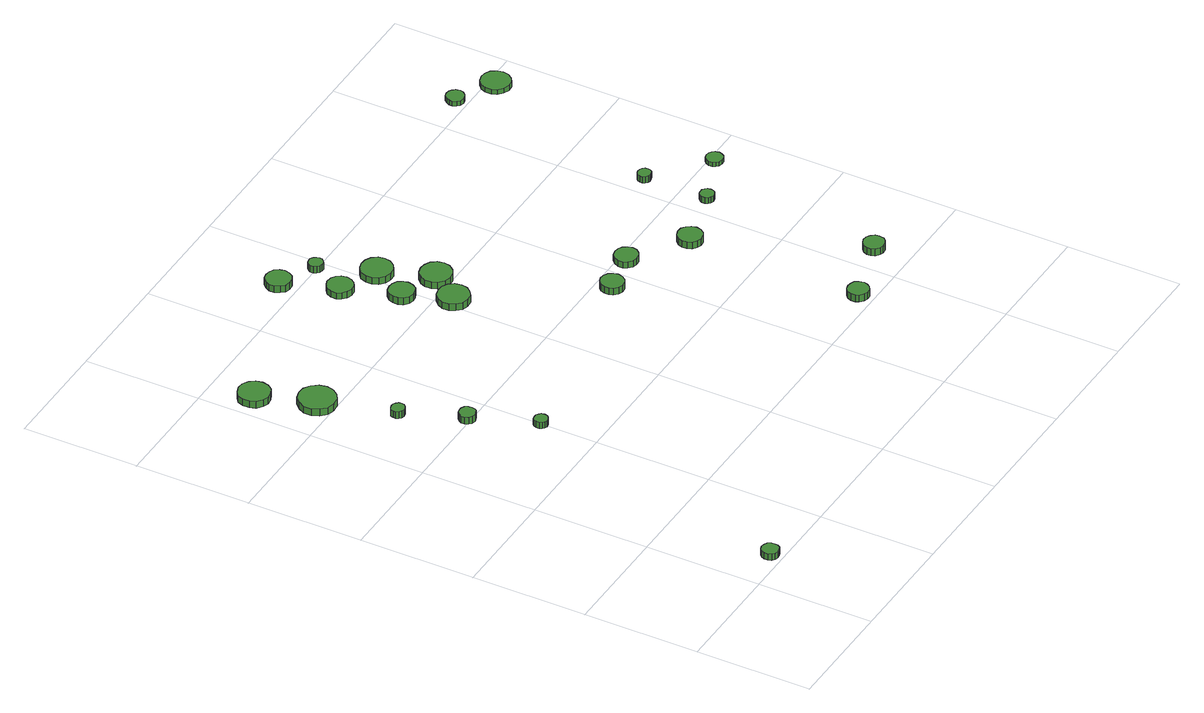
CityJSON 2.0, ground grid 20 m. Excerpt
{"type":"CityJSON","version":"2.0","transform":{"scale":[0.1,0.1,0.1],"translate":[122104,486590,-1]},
"CityObjects":{
"tree1":{"type":"SolitaryVegetationObject","attributes":{"function":"something"},"geometry":[{"type":"MultiSurface","lod":"1","boundaries":[[[0,1,2,3,4,5,6,7,8,9,10,11,12,13,14]],[[15,16,17,18,19,20,21,22,23,24,25,26,27,28,29]],[[0,29,28,1]],[[1,28,27,2]],[[2,27,26,3]],[[3,26,25,4]],[[4,25,24,5]],[[5,24,23,6]],[[6,23,22,7]],[[7,22,21,8]],[[8,21,20,9]],[[9,20,19,10]],[[10,19,18,11]],[[11,18,17,12]],[[12,17,16,13]],[[13,16,15,14]],[[14,15,29,0]]]}]},
"tree2":{"type":"SolitaryVegetationObject","attributes":{"function":"something"},"geometry":[{"type":"MultiSurface","lod":"1","boundaries":[[[30,31,32,33,34,35,36,37,38,39,40,41,42,43,44]],[[45,46,47,48,49,50,51,52,53,54,55,56,57,58,59]],[[30,59,58,31]],[[31,58,57,32]],[[32,57,56,33]],[[33,56,55,34]],[[34,55,54,35]],[[35,54,53,36]],[[36,53,52,37]],[[37,52,51,38]],[[38,51,50,39]],[[39,50,49,40]],[[40,49,48,41]],[[41,48,47,42]],[[42,47,46,43]],[[43,46,45,44]],[[44,45,59,30]]]}]},
"tree3":{"type":"SolitaryVegetationObject","attributes":{"function":"something"},"geometry":[{"type":"MultiSurface","lod":"1","boundaries":[[[60,61,62,63,64,65,66,67,68,69,70,71,72,73,74]],[[75,76,77,78,79,80,81,82,83,84,85,86,87,88,89]],[[60,89,88,61]],[[61,88,87,62]],[[62,87,86,63]],[[63,86,85,64]],[[64,85,84,65]],[[65,84,83,66]],[[66,83,82,67]],[[67,82,81,68]],[[68,81,80,69]],[[69,80,79,70]],[[70,79,78,71]],[[71,78,77,72]],[[72,77,76,73]],[[73,76,75,74]],[[74,75,89,60]]]}]},
"tree4":{"type":"SolitaryVegetationObject","attributes":{"function":"something"},"geometry":[{"type":"MultiSurface","lod":"1","boundaries":[[[90,91,92,93,94,95,96,97,98,99,100,101,102,103,104]],[[105,106,107,108,109,110,111,112,113,114,115,116,117,118,119]],[[90,119,118,91]],[[91,118,117,92]],[[92,117,116,93]],[[93,116,115,94]],[[94,115,114,95]],[[95,114,113,96]],[[96,113,112,97]],[[97,112,111,98]],[[98,111,110,99]],[[99,110,109,100]],[[100,109,108,101]],[[101,108,107,102]],[[102,107,106,103]],[[103,106,105,104]],[[104,105,119,90]]]}]},
"tree5":{"type":"SolitaryVegetationObject","attributes":{"function":"something"},"geometry":[{"type":"MultiSurface","lod":"1","boundaries":[[[120,121,122,123,124,125,126,127,128,129,130,131,132,133,134]],[[135,136,137,138,139,140,141,142,143,144,145,146,147,148,149]],[[120,149,148,121]],[[121,148,147,122]],[[122,147,146,123]],[[123,146,145,124]],[[124,145,144,125]],[[125,144,143,126]],[[126,143,142,127]],[[127,142,141,128]],[[128,141,140,129]],[[129,140,139,130]],[[130,139,138,131]],[[131,138,137,132]],[[132,137,136,133]],[[133,136,135,134]],[[134,135,149,120]]]}]},
"tree6":{"type":"SolitaryVegetationObject","attributes":{"function":"something"},"geometry":[{"type":"MultiSurface","lod":"1","boundaries":[[[150,151,152,153,154,155,156,157,158,159,160,161,162,163,164]],[[165,166,167,168,169,170,171,172,173,174,175,176,177,178,179]],[[150,179,178,151]],[[151,178,177,152]],[[152,177,176,153]],[[153,176,175,154]],[[154,175,174,155]],[[155,174,173,156]],[[156,173,172,157]],[[157,172,171,158]],[[158,171,170,159]],[[159,170,169,160]],[[160,169,168,161]],[[161,168,167,162]],[[162,167,166,163]],[[163,166,165,164]],[[164,165,179,150]]]}]},
"tree7":{"type":"SolitaryVegetationObject","attributes":{"function":"something"},"geometry":[{"type":"MultiSurface","lod":"1","boundaries":[[[180,181,182,183,184,185,186,187,188,189,190,191,192,193,194]],[[195,196,197,198,199,200,201,202,203,204,205,206,207,208,209]],[[180,209,208,181]],[[181,208,207,182]],[[182,207,206,183]],[[183,206,205,184]],[[184,205,204,185]],[[185,204,203,186]],[[186,203,202,187]],[[187,202,201,188]],[[188,201,200,189]],[[189,200,199,190]],[[190,199,198,191]],[[191,198,197,192]],[[192,197,196,193]],[[193,196,195,194]],[[194,195,209,180]]]}]},
"tree8":{"type":"SolitaryVegetationObject","attributes":{"function":"something"},"geometry":[{"type":"MultiSurface","lod":"1","boundaries":[[[210,211,212,213,214,215,216,217,218,219,220,221,222,223,224]],[[225,226,227,228,229,230,231,232,233,234,235,236,237,238,239]],[[210,239,238,211]],[[211,238,237,212]],[[212,237,236,213]],[[213,236,235,214]],[[214,235,234,215]],[[215,234,233,216]],[[216,233,232,217]],[[217,232,231,218]],[[218,231,230,219]],[[219,230,229,220]],[[220,229,228,221]],[[221,228,227,222]],[[222,227,226,223]],[[223,226,225,224]],[[224,225,239,210]]]}]},
"tree9":{"type":"SolitaryVegetationObject","attributes":{"function":"something"},"geometry":[{"type":"MultiSurface","lod":"1","boundaries":[[[240,241,242,243,244,245,246,247,248,249,250,251,252,253,254]],[[255,256,257,258,259,260,261,262,263,264,265,266,267,268,269]],[[240,269,268,241]],[[241,268,267,242]],[[242,267,266,243]],[[243,266,265,244]],[[244,265,264,245]],[[245,264,263,246]],[[246,263,262,247]],[[247,262,261,248]],[[248,261,260,249]],[[249,260,259,250]],[[250,259,258,251]],[[251,258,257,252]],[[252,257,256,253]],[[253,256,255,254]],[[254,255,269,240]]]}]},
"tree10":{"type":"SolitaryVegetationObject","attributes":{"function":"something"},"geometry":[{"type":"MultiSurface","lod":"1","boundaries":[[[270,271,272,273,274,275,276,277,278,279,280,281,282,283,284]],[[285,286,287,288,289,290,291,292,293,294,295,296,297,298,299]],[[270,299,298,271]],[[271,298,297,272]],[[272,297,296,273]],[[273,296,295,274]],[[274,295,294,275]],[[275,294,293,276]],[[276,293,292,277]],[[277,292,291,278]],[[278,291,290,279]],[[279,290,289,280]],[[280,289,288,281]],[[281,288,287,282]],[[282,287,286,283]],[[283,286,285,284]],[[284,285,299,270]]]}]},
"tree11":{"type":"SolitaryVegetationObject","attributes":{"function":"something"},"geometry":[{"type":"MultiSurface","lod":"1","boundaries":[[[300,301,302,303,304,305,306,307,308,309,310,311,312,313,314]],[[315,316,317,318,319,320,321,322,323,324,325,326,327,328,329]],[[300,329,328,301]],[[301,328,327,302]],[[302,327,326,303]],[[303,326,325,304]],[[304,325,324,305]],[[305,324,323,306]],[[306,323,322,307]],[[307,322,321,308]],[[308,321,320,309]],[[309,320,319,310]],[[310,319,318,311]],[[311,318,317,312]],[[312,317,316,313]],[[313,316,315,314]],[[314,315,329,300]]]}]},
"tree12":{"type":"SolitaryVegetationObject","attributes":{"function":"something"},"geometry":[{"type":"MultiSurface","lod":"1","boundaries":[[[330,331,332,333,334,335,336,337,338,339,340,341,342,343,344]],[[345,346,347,348,349,350,351,352,353,354,355,356,357,358,359]],[[330,359,358,331]],[[331,358,357,332]],[[332,357,356,333]],[[333,356,355,334]],[[334,355,354,335]],[[335,354,353,336]],[[336,353,352,337]],[[337,352,351,338]],[[338,351,350,339]],[[339,350,349,340]],[[340,349,348,341]],[[341,348,347,342]],[[342,347,346,343]],[[343,346,345,344]],[[344,345,359,330]]]}]},
"tree13":{"type":"SolitaryVegetationObject","attributes":{"function":"something"},"geometry":[{"type":"MultiSurface","lod":"1","boundaries":[[[360,361,362,363,364,365,366,367,368,369,370,371,372,373,374]],[[375,376,377,378,379,380,381,382,383,384,385,386,387,388,389]],[[360,389,388,361]],[[361,388,387,362]],[[362,387,386,363]],[[363,386,385,364]],[[364,385,384,365]],[[365,384,383,366]],[[366,383,382,367]],[[367,382,381,368]],[[368,381,380,369]],[[369,380,379,370]],[[370,379,378,371]],[[371,378,377,372]],[[372,377,376,373]],[[373,376,375,374]],[[374,375,389,360]]]}]},
"tree14":{"type":"SolitaryVegetationObject","attributes":{"function":"something"},"geometry":[{"type":"MultiSurface","lod":"1","boundaries":[[[390,391,392,393,394,395,396,397,398,399,400,401,402,403,404]],[[405,406,407,408,409,410,411,412,413,414,415,416,417,418,419]],[[390,419,418,391]],[[391,418,417,392]],[[392,417,416,393]],[[393,416,415,394]],[[394,415,414,395]],[[395,414,413,396]],[[396,413,412,397]],[[397,412,411,398]],[[398,411,410,399]],[[399,410,409,400]],[[400,409,408,401]],[[401,408,407,402]],[[402,407,406,403]],[[403,406,405,404]],[[404,405,419,390]]]}]},
"tree15":{"type":"SolitaryVegetationObject","attributes":{"function":"something"},"geometry":[{"type":"MultiSurface","lod":"1","boundaries":[[[420,421,422,423,424,425,426,427,428,429,430,431,432,433,434]],[[435,436,437,438,439,440,441,442,443,444,445,446,447,448,449]],[[420,449,448,421]],[[421,448,447,422]],[[422,447,446,423]],[[423,446,445,424]],[[424,445,444,425]],[[425,444,443,426]],[[426,443,442,427]],[[427,442,441,428]],[[428,441,440,429]],[[429,440,439,430]],[[430,439,438,431]],[[431,438,437,432]],[[432,437,436,433]],[[433,436,435,434]],[[434,435,449,420]]]}]},
"tree16":{"type":"SolitaryVegetationObject","attributes":{"function":"something"},"geometry":[{"type":"MultiSurface","lod":"1","boundaries":[[[450,451,452,453,454,455,456,457,458,459,460,461,462,463,464]],[[465,466,467,468,469,470,471,472,473,474,475,476,477,478,479]],[[450,479,478,451]],[[451,478,477,452]],[[452,477,476,453]],[[453,476,475,454]],[[454,475,474,455]],[[455,474,473,456]],[[456,473,472,457]],[[457,472,471,458]],[[458,471,470,459]],[[459,470,469,460]],[[460,469,468,461]],[[461,468,467,462]],[[462,467,466,463]],[[463,466,465,464]],[[464,465,479,450]]]}]},
"tree17":{"type":"SolitaryVegetationObject","attributes":{"function":"something"},"geometry":[{"type":"MultiSurface","lod":"1","boundaries":[[[480,481,482,483,484,485,486,487,488,489,490,491,492,493,494]],[[495,496,497,498,499,500,501,502,503,504,505,506,507,508,509]],[[480,509,508,481]],[[481,508,507,482]],[[482,507,506,483]],[[483,506,505,484]],[[484,505,504,485]],[[485,504,503,486]],[[486,503,502,487]],[[487,502,501,488]],[[488,501,500,489]],[[489,500,499,490]],[[490,499,498,491]],[[491,498,497,492]],[[492,497,496,493]],[[493,496,495,494]],[[494,495,509,480]]]}]},
"tree18":{"type":"SolitaryVegetationObject","attributes":{"function":"something"},"geometry":[{"type":"MultiSurface","lod":"1","boundaries":[[[510,511,512,513,514,515,516,517,518,519,520,521,522,523,524]],[[525,526,527,528,529,530,531,532,533,534,535,536,537,538,539]],[[510,539,538,511]],[[511,538,537,512]],[[512,537,536,513]],[[513,536,535,514]],[[514,535,534,515]],[[515,534,533,516]],[[516,533,532,517]],[[517,532,531,518]],[[518,531,530,519]],[[519,530,529,520]],[[520,529,528,521]],[[521,528,527,522]],[[522,527,526,523]],[[523,526,525,524]],[[524,525,539,510]]]}]},
"tree19":{"type":"SolitaryVegetationObject","attributes":{"function":"something"},"geometry":[{"type":"MultiSurface","lod":"1","boundaries":[[[540,541,542,543,544,545,546,547,548,549,550,551,552,553,554]],[[555,556,557,558,559,560,561,562,563,564,565,566,567,568,569]],[[540,569,568,541]],[[541,568,567,542]],[[542,567,566,543]],[[543,566,565,544]],[[544,565,564,545]],[[545,564,563,546]],[[546,563,562,547]],[[547,562,561,548]],[[548,561,560,549]],[[549,560,559,550]],[[550,559,558,551]],[[551,558,557,552]],[[552,557,556,553]],[[553,556,555,554]],[[554,555,569,540]]]}]},
"tree20":{"type":"SolitaryVegetationObject","attributes":{"function":"something"},"geometry":[{"type":"MultiSurface","lod":"1","boundaries":[[[570,571,572,573,574,575,576,577,578,579,580,581,582,583,584]],[[585,586,587,588,589,590,591,592,593,594,595,596,597,598,599]],[[570,599,598,571]],[[571,598,597,572]],[[572,597,596,573]],[[573,596,595,574]],[[574,595,594,575]],[[575,594,593,576]],[[576,593,592,577]],[[577,592,591,578]],[[578,591,590,579]],[[579,590,589,580]],[[580,589,588,581]],[[581,588,587,582]],[[582,587,586,583]],[[583,586,585,584]],[[584,585,599,570]]]}]},
"tree21":{"type":"SolitaryVegetationObject","attributes":{"function":"something"},"geometry":[{"type":"MultiSurface","lod":"1","boundaries":[[[600,601,602,603,604,605,606,607,608,609,610,611,612,613,614]],[[615,616,617,618,619,620,621,622,623,624,625,626,627,628,629]],[[600,629,628,601]],[[601,628,627,602]],[[602,627,626,603]],[[603,626,625,604]],[[604,625,624,605]],[[605,624,623,606]],[[606,623,622,607]],[[607,622,621,608]],[[608,621,620,609]],[[609,620,619,610]],[[610,619,618,611]],[[611,618,617,612]],[[612,617,616,613]],[[613,616,615,614]],[[614,615,629,600]]]}]},
"tree22":{"type":"SolitaryVegetationObject","attributes":{"function":"something"},"geometry":[{"type":"MultiSurface","lod":"1","boundaries":[[[630,631,632,633,634,635,636,637,638,639,640,641,642,643,644]],[[645,646,647,648,649,650,651,652,653,654,655,656,657,658,659]],[[630,659,658,631]],[[631,658,657,632]],[[632,657,656,633]],[[633,656,655,634]],[[634,655,654,635]],[[635,654,653,636]],[[636,653,652,637]],[[637,652,651,638]],[[638,651,650,639]],[[639,650,649,640]],[[640,649,648,641]],[[641,648,647,642]],[[642,647,646,643]],[[643,646,645,644]],[[644,645,659,630]]]}]},
"tree23":{"type":"SolitaryVegetationObject","attributes":{"function":"something"},"geometry":[{"type":"MultiSurface","lod":"1","boundaries":[[[660,661,662,663,664,665,666,667,668,669,670,671,672,673,674]],[[675,676,677,678,679,680,681,682,683,684,685,686,687,688,689]],[[660,689,688,661]],[[661,688,687,662]],[[662,687,686,663]],[[663,686,685,664]],[[664,685,684,665]],[[665,684,683,666]],[[666,683,682,667]],[[667,682,681,668]],[[668,681,680,669]],[[669,680,679,670]],[[670,679,678,671]],[[671,678,677,672]],[[672,677,676,673]],[[673,676,675,674]],[[674,675,689,660]]]}]}
},
"vertices":[
[91,22,18],[90,28,18],[87,33,18],[81,36,18],[75,37,18],[70,35,18],[65,31,18],[63,25,18],[63,19,18],[65,13,18],[70,9,18],[75,8,18],[81,8,18],[87,11,18],[90,16,18],[90,16,6],[87,11,6],[81,8,6],[75,8,6],[70,9,6],[65,13,6],[63,19,6],[63,25,6],[65,31,6],[70,35,6],[75,37,6],[81,36,6],[87,33,6],[90,28,6],[91,22,6],
[62,919,27],[60,930,27],[53,939,27],[43,945,27],[32,946,27],[22,942,27],[13,935,27],[9,925,27],[9,914,27],[13,903,27],[22,896,27],[32,892,27],[43,894,27],[53,899,27],[60,908,27],[60,908,14],[53,899,14],[43,894,14],[32,892,14],[22,896,14],[13,903,14],[9,914,14],[9,925,14],[13,935,14],[22,942,14],[32,946,14],[43,945,14],[53,939,14],[60,930,14],[62,919,14],
[101,825,27],[98,838,27],[90,849,27],[79,856,27],[66,857,27],[53,853,27],[44,844,27],[38,832,27],[38,819,27],[44,807,27],[53,798,27],[66,794,27],[79,795,27],[90,802,27],[98,813,27],[98,813,14],[90,802,14],[79,795,14],[66,794,14],[53,798,14],[44,807,14],[38,819,14],[38,832,14],[44,844,14],[53,853,14],[66,857,14],[79,856,14],[90,849,14],[98,838,14],[101,825,14],
[120,703,26],[119,708,26],[116,711,26],[112,714,26],[107,714,26],[102,713,26],[98,710,26],[96,705,26],[96,700,26],[98,696,26],[102,693,26],[107,691,26],[112,692,26],[116,694,26],[119,698,26],[119,698,13],[116,694,13],[112,692,13],[107,691,13],[102,693,13],[98,696,13],[96,700,13],[96,705,13],[98,710,13],[102,713,13],[107,714,13],[112,714,13],[116,711,13],[119,708,13],[120,703,13],
[160,600,29],[159,606,29],[156,611,29],[150,614,29],[145,614,29],[139,613,29],[135,609,29],[132,603,29],[132,597,29],[135,592,29],[139,588,29],[145,586,29],[150,587,29],[156,590,29],[159,594,29],[159,594,16],[156,590,16],[150,587,16],[145,586,16],[139,588,16],[135,592,16],[132,597,16],[132,603,16],[135,609,16],[139,613,16],[145,614,16],[150,614,16],[156,611,16],[159,606,16],[160,600,16],
[196,490,32],[195,495,32],[192,498,32],[188,501,32],[183,501,32],[178,500,32],[175,497,32],[173,492,32],[173,487,32],[175,483,32],[178,480,32],[183,478,32],[188,479,32],[192,481,32],[195,485,32],[195,485,20],[192,481,20],[188,479,20],[183,478,20],[178,480,20],[175,483,20],[173,487,20],[173,492,20],[175,497,20],[178,500,20],[183,501,20],[188,501,20],[192,498,20],[195,495,20],[196,490,20],
[334,1029,26],[332,1037,26],[327,1045,26],[319,1049,26],[310,1050,26],[301,1048,26],[295,1041,26],[291,1033,26],[291,1024,26],[295,1016,26],[301,1009,26],[310,1007,26],[319,1008,26],[327,1012,26],[332,1020,26],[332,1020,13],[327,1012,13],[319,1008,13],[310,1007,13],[301,1009,13],[295,1016,13],[291,1024,13],[291,1033,13],[295,1041,13],[301,1048,13],[310,1050,13],[319,1049,13],[327,1045,13],[332,1037,13],[334,1029,13],
[366,936,26],[364,945,26],[359,952,26],[351,957,26],[341,958,26],[333,955,26],[326,949,26],[322,941,26],[322,931,26],[326,923,26],[333,917,26],[341,914,26],[351,915,26],[359,920,26],[364,927,26],[364,927,14],[359,920,14],[351,915,14],[341,914,14],[333,917,14],[326,923,14],[322,931,14],[322,941,14],[326,949,14],[333,955,14],[341,958,14],[351,957,14],[359,952,14],[364,945,14],[366,936,14],
[399,845,27],[397,853,27],[392,861,27],[384,865,27],[375,866,27],[366,864,27],[359,857,27],[356,849,27],[356,840,27],[359,832,27],[366,825,27],[375,823,27],[384,824,27],[392,828,27],[397,836,27],[397,836,14],[392,828,14],[384,824,14],[375,823,14],[366,825,14],[359,832,14],[356,840,14],[356,849,14],[359,857,14],[366,864,14],[375,866,14],[384,865,14],[392,861,14],[397,853,14],[399,845,14],
[432,768,28],[430,779,28],[423,788,28],[414,793,28],[403,794,28],[392,791,28],[384,783,28],[379,773,28],[379,762,28],[384,752,28],[392,744,28],[403,741,28],[414,742,28],[423,748,28],[430,757,28],[430,757,15],[423,748,15],[414,742,15],[403,741,15],[392,744,15],[384,752,15],[379,762,15],[379,773,15],[384,783,15],[392,791,15],[403,794,15],[414,793,15],[423,788,15],[430,779,15],[432,768,15],
[390,998,25],[389,1003,25],[386,1007,25],[382,1010,25],[377,1010,25],[372,1009,25],[368,1005,25],[366,1001,25],[366,996,25],[368,991,25],[372,988,25],[377,986,25],[382,986,25],[386,989,25],[389,993,25],[389,993,12],[386,989,12],[382,986,12],[377,986,12],[372,988,12],[368,991,12],[366,996,12],[366,1001,12],[368,1005,12],[372,1009,12],[377,1010,12],[382,1010,12],[386,1007,12],[389,1003,12],[390,998,12],
[438,908,25],[436,919,25],[429,928,25],[419,933,25],[408,934,25],[398,931,25],[389,924,25],[385,913,25],[385,902,25],[389,892,25],[398,884,25],[408,881,25],[419,882,25],[429,888,25],[436,897,25],[436,897,12],[429,888,12],[419,882,12],[408,881,12],[398,884,12],[389,892,12],[385,902,12],[385,913,12],[389,924,12],[398,931,12],[408,934,12],[419,933,12],[429,928,12],[436,919,12],[438,908,12],
[470,820,27],[468,831,27],[461,840,27],[451,845,27],[440,846,27],[430,843,27],[421,835,27],[417,825,27],[417,814,27],[421,804,27],[430,796,27],[440,793,27],[451,794,27],[461,800,27],[468,809,27],[468,809,14],[461,800,14],[451,794,14],[440,793,14],[430,796,14],[421,804,14],[417,814,14],[417,825,14],[421,835,14],[430,843,14],[440,846,14],[451,845,14],[461,840,14],[468,831,14],[470,820,14],
[571,565,31],[569,573,31],[564,580,31],[557,584,31],[549,585,31],[541,582,31],[535,577,31],[532,569,31],[532,561,31],[535,554,31],[541,548,31],[549,545,31],[557,546,31],[564,550,31],[569,557,31],[569,557,18],[564,550,18],[557,546,18],[549,545,18],[541,548,18],[535,554,18],[532,561,18],[532,569,18],[535,577,18],[541,582,18],[549,585,18],[557,584,18],[564,580,18],[569,573,18],[571,565,18],
[740,220,29],[738,228,29],[734,234,29],[727,237,29],[720,238,29],[713,236,29],[707,231,29],[704,224,29],[704,216,29],[707,210,29],[713,205,29],[720,202,29],[727,203,29],[734,207,29],[738,213,29],[738,213,16],[734,207,16],[727,203,16],[720,202,16],[713,205,16],[707,210,16],[704,216,16],[704,224,16],[707,231,16],[713,236,16],[720,238,16],[727,237,16],[734,234,16],[738,228,16],[740,220,16],
[647,581,27],[645,589,27],[640,596,27],[633,600,27],[625,601,27],[617,599,27],[611,593,27],[607,585,27],[607,577,27],[611,570,27],[617,564,27],[625,562,27],[633,563,27],[640,567,27],[645,573,27],[645,573,15],[640,567,15],[633,563,15],[625,562,15],[617,564,15],[611,570,15],[607,577,15],[607,585,15],[611,593,15],[617,599,15],[625,601,15],[633,600,15],[640,596,15],[645,589,15],[647,581,15],
[746,522,23],[744,530,23],[739,537,23],[732,542,23],[723,543,23],[715,540,23],[708,534,23],[705,526,23],[705,517,23],[708,509,23],[715,504,23],[723,501,23],[732,502,23],[739,506,23],[744,513,23],[744,513,10],[739,506,10],[732,502,10],[723,501,10],[715,504,10],[708,509,10],[705,517,10],[705,526,10],[708,534,10],[715,540,10],[723,543,10],[732,542,10],[739,537,10],[744,530,10],[746,522,10],
[866,262,21],[865,269,21],[860,275,21],[854,279,21],[846,280,21],[839,277,21],[833,272,21],[830,265,21],[830,258,21],[833,251,21],[839,246,21],[846,244,21],[854,245,21],[860,248,21],[865,254,21],[865,254,8],[860,248,8],[854,245,8],[846,244,8],[839,246,8],[833,251,8],[830,258,8],[830,265,8],[833,272,8],[839,277,8],[846,280,8],[854,279,8],[860,275,8],[865,269,8],[866,262,8],
[849,553,18],[848,558,18],[845,562,18],[841,565,18],[836,565,18],[831,564,18],[827,560,18],[825,556,18],[825,551,18],[827,546,18],[831,543,18],[836,541,18],[841,542,18],[845,544,18],[848,548,18],[848,548,7],[845,544,7],[841,542,7],[836,541,7],[831,543,7],[827,546,7],[825,551,7],[825,556,7],[827,560,7],[831,564,7],[836,565,7],[841,565,7],[845,562,7],[848,558,7],[849,553,7],
[846,663,20],[845,668,20],[842,672,20],[838,674,20],[833,675,20],[829,673,20],[825,670,20],[823,666,20],[823,661,20],[825,657,20],[829,654,20],[833,652,20],[838,653,20],[842,655,20],[845,659,20],[845,659,8],[842,655,8],[838,653,8],[833,652,8],[829,654,8],[825,657,8],[823,661,8],[823,666,8],[825,670,8],[829,673,8],[833,675,8],[838,674,8],[842,672,8],[845,668,8],[846,663,8],
[942,589,16],[940,595,16],[937,600,16],[932,603,16],[926,604,16],[920,602,16],[916,598,16],[913,592,16],[913,586,16],[916,581,16],[920,577,16],[926,575,16],[932,576,16],[937,579,16],[940,584,16],[940,584,8],[937,579,8],[932,576,8],[926,575,8],[920,577,8],[916,581,8],[913,586,8],[913,592,8],[916,598,8],[920,602,8],[926,604,8],[932,603,8],[937,600,8],[940,595,8],[942,589,8],
[884,1019,19],[882,1026,19],[878,1031,19],[873,1034,19],[867,1035,19],[860,1033,19],[856,1028,19],[853,1022,19],[853,1016,19],[856,1010,19],[860,1006,19],[867,1004,19],[873,1005,19],[878,1008,19],[882,1013,19],[882,1013,10],[878,1008,10],[873,1005,10],[867,1004,10],[860,1006,10],[856,1010,10],[853,1016,10],[853,1022,10],[856,1028,10],[860,1033,10],[867,1035,10],[873,1034,10],[878,1031,10],[882,1026,10],[884,1019,10],
[958,983,19],[956,993,19],[950,1002,19],[941,1007,19],[931,1008,19],[921,1005,19],[913,998,19],[909,988,19],[909,978,19],[913,969,19],[921,962,19],[931,958,19],[941,959,19],[950,965,19],[956,973,19],[956,973,10],[950,965,10],[941,959,10],[931,958,10],[921,962,10],[913,969,10],[909,978,10],[909,988,10],[913,998,10],[921,1005,10],[931,1008,10],[941,1007,10],[950,1002,10],[956,993,10],[958,983,10]
]}
